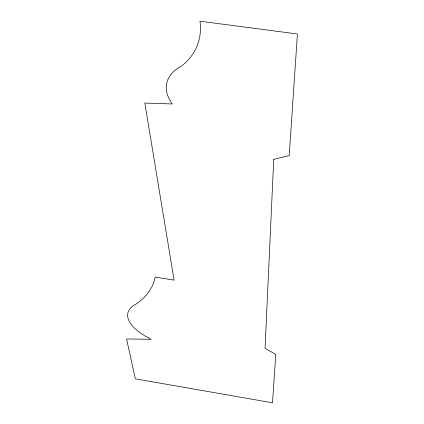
<?xml version="1.0" encoding="UTF-8"?>
<svg xmlns="http://www.w3.org/2000/svg" width="424" height="424" viewBox="0 0 424 424"><rect width="100%" height="100%" fill="white"/><g stroke="black" fill="none" stroke-linecap="round" stroke-linejoin="round"><path stroke-width="0.64" d="M273.729 159.334L265.053 348.385L275.775 354.374L272.5 402.8L135.351 378.839L126.575 338.962L151.183 339.306A58.766 23.882 12.7 0 1 136.067 304.093A200.637 85.828 18.4 0 0 155.115 277.063L174.094 280.142L144.812 103.064L172.255 103.954A57.574 34.084 13.2 0 1 181.26 66.292A116.573 72.414 20.3 0 0 199.974 21.2L297.425 33.994L289.205 155.624L273.729 159.334"/></g></svg>
